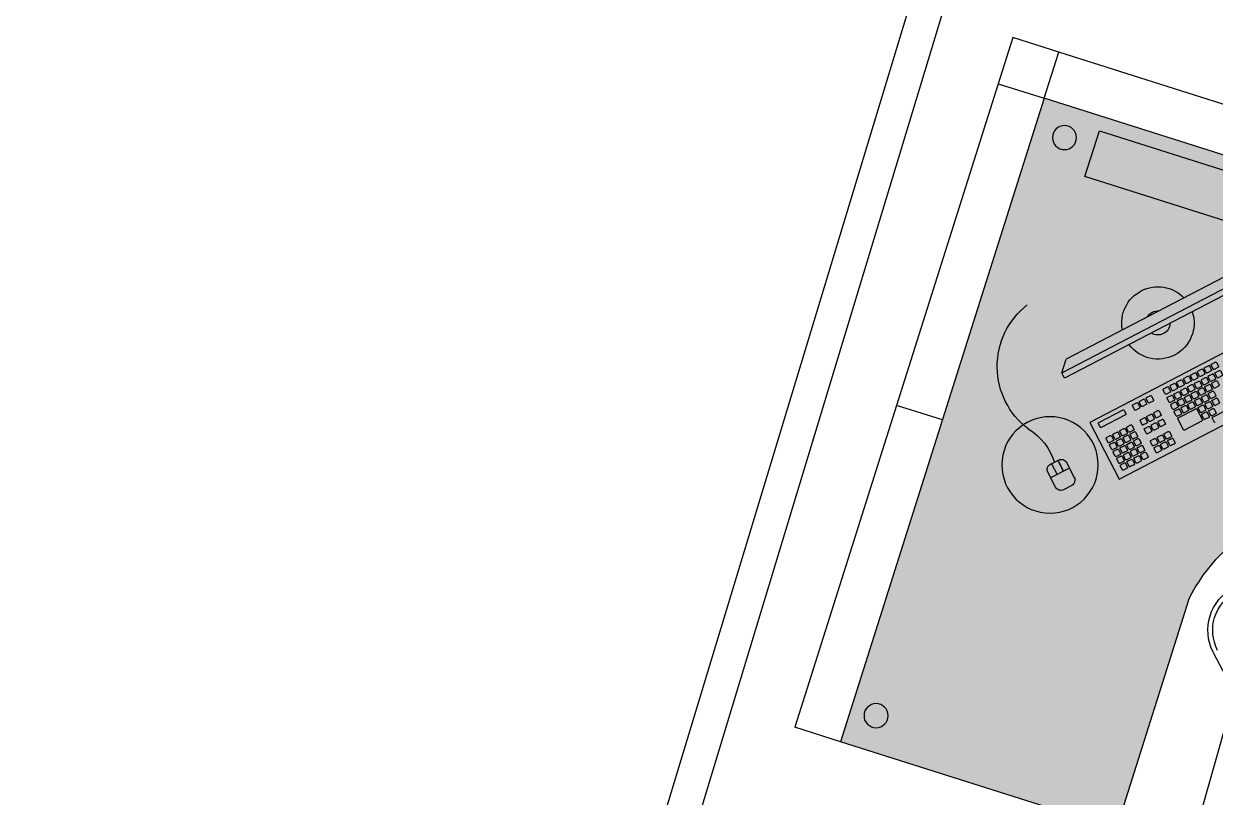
# Model space of a CAD drawing. Header units: millimetres. Extents: x -3 to 87.1, y -29 to 24.
# Drawn here: x 32.675 to 35.148, y 0.942 to 2.546 of the extents above; entities that cross this region are included whole.
import ezdxf

# ---------------------------------------------------------------- set-up
doc = ezdxf.new("R2010")
doc.units = ezdxf.units.MM
for name, color, linetype in [('AR-DIV', 2, 'Continuous'), ('AR-MOB', 2, 'Continuous'), ('AR-PIS-EXT', 2, 'Continuous'), ('MALHA PARA NUMERAÇÃO DE SALAS', 1, 'Continuous')]:
    doc.layers.add(name, color=color, linetype=linetype)
doc.layers.add('AR-HTC-MOB', color=254, linetype='Continuous', plot=False)

# ---------------------------------------------------------------- blocks, each defined once
blk = doc.blocks.new('numeracao de salas anexo2')
at = {"layer": 'MALHA PARA NUMERAÇÃO DE SALAS'}
h = blk.add_hatch(dxfattribs=at)
h.set_pattern_fill('ANSI31', color=256, scale=2.5, style=0)
h.set_pattern_definition([(45, (100.34865, 6.72668), (-0.2209709, 0.2209709), [])])
h.paths.add_polyline_path([(78.9267, -20.5547), (78.0004, -19.7154), (73.4344, -24.7544), (74.3607, -25.5937), (76.2132, -27.2724), (77.8903, -28.792, -0.024814), (81.404, -22.7995), (80.7792, -22.2334)])
h.paths.add_polyline_path([(79.4914, -16.2083), (84.0574, -11.1693), (82.2048, -9.4906), (81.2786, -8.6513), (76.7125, -13.6903)])
h.paths.add_polyline_path([(74.2952, -16.358), (73.369, -15.5186), (71.5164, -13.84), (66.9504, -18.879), (68.8029, -20.5576), (69.7292, -21.397)])
h.paths.add_polyline_path([(73.9337, -11.1723), (78.4997, -6.1333), (76.4235, -4.3092), (75.3579, -3.4294), (71.029, -8.6724), (72.0142, -9.4858)])
h.paths.add_polyline_path([(68.7372, -11.4482), (67.7947, -10.6699), (65.8626, -9.172), (61.779, -14.6093), (63.5462, -15.9794), (64.4083, -16.6912)])
h.paths.add_polyline_path([(62.8755, -7.0457), (61.8654, -6.3574), (59.8039, -5.0433), (56.2372, -10.8329), (58.1228, -12.0348), (59.0467, -12.6644)])
h.paths.add_polyline_path([(56.634, -3.2006), (55.5649, -2.608), (53.3913, -1.4889), (50.3718, -7.5817), (52.3598, -8.6053), (53.3377, -9.1473)])
h.paths.add_polyline_path([(50.0655, 0.0548), (48.9465, 0.5466), (46.6793, 1.4612), (44.2324, -4.8833), (46.3061, -5.7198), (47.3297, -6.1697)])
h.paths.add_polyline_path([(43.2257, 2.6927), (42.0662, 3.0797), (39.7246, 3.782), (39.7228, 3.7825), (37.871, -2.7605), (40.0129, -3.4029), (41.0734, -3.7568)])
h.paths.add_polyline_path([(36.1723, 4.691), (34.9851, 4.9691), (32.586, 5.4539), (31.3415, -1.2312), (33.5334, -1.6741), (34.6219, -1.9291)])
h.paths.add_polyline_path([(28.9666, 6.0419), (27.7546, 6.2008), (25.324, 6.4628), (24.6991, -0.3085), (26.9223, -0.5481), (28.0298, -0.7019)])
h.paths.add_polyline_path([(21.6659, 6.7156), (20.4444, 6.7625), (18, 6.8), (18, 0), (20.2358, -0.0343), (21.3527, -0.0857)])
h.paths.add_polyline_path([(14.25, 6.8), (10.5, 6.8), (10.5, 0), (14.25, 0)])
h.paths.add_polyline_path([(6.75, 6.8), (3, 6.8), (3, 0), (6.75, 0)])
h.paths.add_polyline_path([(10.5, 10.4), (10.5, 17.2), (6.75, 17.2), (6.75, 10.4)])
h.paths.add_polyline_path([(14.25, 10.4), (15.5, 10.4), (18, 10.4), (18, 17.2), (14.25, 17.2)])
h.paths.add_polyline_path([(26.2797, 16.8188), (23.5241, 17.0305), (22.1437, 17.0941), (21.831, 10.3021), (23.1072, 10.2433), (25.6548, 10.0475)])
h.paths.add_polyline_path([(33.2448, 8.9931), (34.4892, 15.6783), (31.7649, 16.1423), (30.3962, 16.3325), (29.4606, 9.598), (30.726, 9.4222)])
h.paths.add_polyline_path([(38.2371, 7.9044), (40.7032, 7.2464), (42.555, 13.7894), (39.8891, 14.5007), (38.5435, 14.8159), (36.9931, 8.1958)])
h.paths.add_polyline_path([(45.577, 5.7028), (47.9747, 4.82), (50.4217, 11.1645), (47.8281, 12.1194), (46.5174, 12.5568), (44.3651, 6.1072)])
h.paths.add_polyline_path([(54.9899, 1.7367), (58.0095, 7.8295), (55.5147, 9.0186), (54.2497, 9.5746), (51.5139, 3.3501), (52.6834, 2.836)])
h.paths.add_polyline_path([(68.0246, -6.2935), (72.1082, -0.8562), (69.8732, 0.7694), (68.7313, 1.5476), (64.9025, -4.0711), (65.9582, -4.7905)])
h.paths.add_polyline_path([(76.5606, -24.8181), (77.711, -24.951), (77.8212, -23.9974), (76.6707, -23.8645)], flags=24)
h.paths.add_polyline_path([(78.7386, -13.5501), (80.2221, -13.7215), (80.3322, -12.7679), (78.8488, -12.5965)], flags=24)
h.paths.add_polyline_path([(69.3105, -18.5022), (70.7606, -18.6697), (70.8708, -17.716), (69.4206, -17.5485)], flags=24)
h.paths.add_polyline_path([(73.3404, -8.3083), (74.7906, -8.4758), (74.9007, -7.5222), (73.4506, -7.3546)], flags=24)
h.paths.add_polyline_path([(64.1798, -13.7228), (65.5967, -13.8865), (65.7069, -12.9328), (64.29, -12.7691)], flags=24)
h.paths.add_polyline_path([(58.3289, -9.6831), (59.6458, -9.8353), (59.756, -8.8816), (58.439, -8.7295)], flags=24)
h.paths.add_polyline_path([(52.4353, -6.0336), (53.7522, -6.1858), (53.8624, -5.2321), (52.5455, -5.08)], flags=24)
h.paths.add_polyline_path([(46.2283, -3.0394), (47.3787, -3.1723), (47.4889, -2.2187), (46.3385, -2.0858)], flags=24)
h.paths.add_polyline_path([(39.6934, -0.6437), (41.1435, -0.8112), (41.2537, 0.1424), (39.8035, 0.31)], flags=24)
h.paths.add_polyline_path([(32.8452, 0.9864), (34.2621, 0.8227), (34.3723, 1.7763), (32.9554, 1.94)], flags=24)
h.paths.add_polyline_path([(26.0913, 2.3261), (27.5415, 2.1586), (27.6516, 3.1122), (26.2015, 3.2798)], flags=24)
h.paths.add_polyline_path([(19.0933, 2.686), (20.5434, 2.5185), (20.6536, 3.4722), (19.2034, 3.6397)], flags=24)
h.paths.add_polyline_path([(11.7477, 2.7289), (12.8982, 2.596), (13.0083, 3.5497), (11.8579, 3.6826)], flags=24)
h.paths.add_polyline_path([(4.0978, 2.7462), (5.548, 2.5787), (5.6582, 3.5323), (4.208, 3.6999)], flags=24)
h.paths.add_polyline_path([(7.8478, 12.9462), (9.298, 12.7787), (9.4082, 13.7323), (7.958, 13.8999)], flags=24)
h.paths.add_polyline_path([(15.3478, 12.9462), (16.798, 12.7787), (16.9082, 13.7323), (15.458, 13.8999)], flags=24)
h.paths.add_polyline_path([(23.0651, 12.5259), (24.5486, 12.3546), (24.6588, 13.3082), (23.1753, 13.4796)], flags=24)
h.paths.add_polyline_path([(31.0926, 11.3351), (32.5428, 11.1676), (32.6529, 12.1212), (31.2028, 12.2888)], flags=24)
h.paths.add_polyline_path([(38.7444, 9.6765), (40.1612, 9.5128), (40.2714, 10.4665), (38.8545, 10.6302)], flags=24)
h.paths.add_polyline_path([(46.2357, 7.2023), (47.6858, 7.0348), (47.796, 7.9884), (46.3459, 8.156)], flags=24)
h.paths.add_polyline_path([(53.3879, 4.1836), (54.7048, 4.0314), (54.815, 4.9851), (53.498, 5.1372)], flags=24)
h.paths.add_polyline_path([(67.1642, -3.6386), (68.4812, -3.7908), (68.5914, -2.8371), (67.2744, -2.685)], flags=24)
blk.add_line((36.945, -6.0322), (43.4808, 17.0605), dxfattribs=at)
blk = doc.blocks.new('A$C009E3A51')
blk.add_blockref('numeracao de salas anexo2', (-3.1565, 0.0083))
blk = doc.blocks.new('ESTAÇÃO 1')
at = {"layer": 'AR-HTC-MOB'}
h = blk.add_hatch(color=254, dxfattribs=at)
edge = h.paths.add_edge_path()
edge.add_line((587.4636, -456.1753), (586.922, -455.9171))
edge.add_line((586.922, -455.9171), (587.1371, -455.4658))
edge.add_arc((586.7944, -455.3626), 0.3579, 343.242, 381.7777)
edge.add_arc((586.796, -455.3604), 0.3557, 21.5406, 55.9322)
edge.add_line((586.9952, -455.0658), (586.5441, -454.8507))
edge.add_line((586.5441, -454.8507), (586.8023, -454.3093))
edge.add_line((586.8023, -454.3093), (588.066, -454.9115))
edge.add_line((588.066, -454.9115), (587.4636, -456.1753))
at = {"color": 2, "linetype": 'Continuous'}
for p, q in [((586.8454, -454.2188), (588.1092, -454.8213)), ((586.8024, -454.3091), (588.0663, -454.9116)), ((588.066, -454.9115), (588.109, -454.8211)), ((588.109, -454.8211), (588.1994, -454.864)), ((588.1994, -454.864), (588.1564, -454.9546)), ((588.066, -454.9115), (587.4636, -456.1753)), ((588.1564, -454.9546), (588.066, -454.9115)), ((588.1564, -454.9546), (587.5538, -456.2183)), ((587.7648, -455.5434), (587.8551, -455.5865)), ((587.4636, -456.1753), (587.5538, -456.2183))]:
    blk.add_line(p, q, dxfattribs=at)
at = {"color": 2}
for p, q in [((587.5273, -454.8918), (587.6635, -455.276)), ((587.6506, -455.303), (587.6635, -455.276)), ((587.504, -455.4364), (587.5187, -455.4777)), ((587.5325, -455.4408), (587.5086, -455.4492)), ((587.5086, -455.4492), (587.5325, -455.4408)), ((587.1371, -455.4658), (586.922, -455.9171)), ((587.5376, -455.4552), (587.5137, -455.4637)), ((586.8827, -455.5616), (587.0243, -455.5121)), ((586.922, -455.9171), (587.4636, -456.1753))]:
    blk.add_line(p, q, dxfattribs=at)
at = {"color": 252}
for p, q in [((587.3591, -455.1565), (587.3025, -454.997)), ((587.3581, -455.1586), (587.3494, -455.1616)), ((587.3686, -455.1548), (587.3645, -455.1563)), ((587.3944, -455.1663), (587.3703, -455.1748)), ((587.4102, -455.2061), (587.3964, -455.1673)), ((587.3694, -455.1768), (587.3831, -455.2157)), ((587.3852, -455.2166), (587.4092, -455.2081)), ((587.3806, -455.2544), (587.3791, -455.2503)), ((587.3923, -455.2502), (587.3908, -455.2461)), ((587.4943, -455.2761), (587.5133, -455.3296)), ((587.5031, -455.2713), (587.4953, -455.2741)), ((587.5241, -455.3257), (587.5051, -455.2723)), ((587.5153, -455.3305), (587.5231, -455.3278))]:
    blk.add_line(p, q, dxfattribs=at)
at = {"color": 1}
for points in [[(587.9362, -454.8823), (587.5661, -454.7059), (587.5231, -454.7962), (587.8932, -454.9726)], [(587.4885, -454.8831), (587.6388, -455.3072), (587.6506, -455.303), (587.5003, -454.8789)]]:
    blk.add_lwpolyline(points, close=True, dxfattribs=at)
at = {"color": 2}
blk.add_lwpolyline([(587.4129, -455.3824), (587.2682, -454.9744), (587.3932, -454.9301), (587.5378, -455.3381)], close=True, dxfattribs=at)
at = {"color": 252}
for points in [[(587.4306, -455.068), (587.4224, -455.0708, 0.414214), (587.4213, -455.0733), (587.4242, -455.0814, 0.414214), (587.4266, -455.0826), (587.4347, -455.0797, 0.414214), (587.4359, -455.0773), (587.433, -455.0691, 0.414214)], [(587.4031, -455.0955), (587.3949, -455.0984, 0.414214), (587.3938, -455.1008), (587.3966, -455.1089, 0.414214), (587.3991, -455.1101), (587.4072, -455.1072, 0.414214), (587.4084, -455.1048), (587.4055, -455.0966, 0.414214)], [(587.4128, -455.075), (587.4046, -455.0779, 0.414214), (587.4035, -455.0803), (587.4064, -455.0885, 0.414214), (587.4088, -455.0897), (587.4169, -455.0868, 0.414214), (587.4181, -455.0843), (587.4152, -455.0762, 0.414214)], [(587.4181, -455.0901), (587.41, -455.093, 0.414214), (587.4088, -455.0954), (587.4117, -455.1036, 0.414214), (587.4141, -455.1047), (587.4223, -455.1018, 0.414214), (587.4234, -455.0994), (587.4206, -455.0913, 0.414214)], [(587.4359, -455.083), (587.4278, -455.0859, 0.414214), (587.4266, -455.0883), (587.4295, -455.0965, 0.414214), (587.4319, -455.0976), (587.4401, -455.0948, 0.414214), (587.4412, -455.0923), (587.4383, -455.0842, 0.414214)], [(587.3933, -455.1159), (587.3852, -455.1188, 0.414214), (587.384, -455.1212), (587.3869, -455.1294, 0.414214), (587.3893, -455.1305), (587.3975, -455.1276, 0.414214), (587.3986, -455.1252), (587.3957, -455.117, 0.414214)], [(587.4084, -455.1105), (587.4003, -455.1134, 0.414214), (587.3991, -455.1159), (587.402, -455.124, 0.414214), (587.4044, -455.1252), (587.4126, -455.1223, 0.414214), (587.4137, -455.1199), (587.4108, -455.1117, 0.414214)], [(587.4235, -455.1052), (587.4153, -455.1081, 0.414214), (587.4142, -455.1105), (587.4171, -455.1187, 0.414214), (587.4195, -455.1198), (587.4276, -455.1169, 0.414214), (587.4288, -455.1145), (587.4259, -455.1064, 0.414214)], [(587.4288, -455.1203), (587.4207, -455.1232, 0.414214), (587.4195, -455.1256), (587.4224, -455.1337, 0.414214), (587.4248, -455.1349), (587.433, -455.132, 0.414214), (587.4341, -455.1296), (587.4312, -455.1214, 0.414214)], [(587.4413, -455.0981), (587.4331, -455.101, 0.414214), (587.432, -455.1034), (587.4349, -455.1116, 0.414214), (587.4373, -455.1127), (587.4454, -455.1098, 0.414214), (587.4466, -455.1074), (587.4437, -455.0993, 0.414214)], [(587.4466, -455.1132), (587.4385, -455.1161, 0.414214), (587.4373, -455.1185), (587.4402, -455.1267, 0.414214), (587.4426, -455.1278), (587.4508, -455.1249, 0.414214), (587.4519, -455.1225), (587.449, -455.1143, 0.414214)], [(587.3685, -455.1417), (587.3604, -455.1446, 0.414214), (587.3592, -455.147), (587.3621, -455.1551, 0.414214), (587.3645, -455.1563), (587.3727, -455.1534, 0.414214), (587.3738, -455.151), (587.3709, -455.1428, 0.414214)], [(587.3782, -455.1212), (587.3701, -455.1241, 0.414214), (587.3689, -455.1265), (587.3718, -455.1347, 0.414214), (587.3742, -455.1358), (587.3824, -455.133, 0.414214), (587.3835, -455.1305), (587.3807, -455.1224, 0.414214)], [(587.3836, -455.1363), (587.3754, -455.1392, 0.414214), (587.3743, -455.1416), (587.3772, -455.1498, 0.414214), (587.3796, -455.1509), (587.3877, -455.148, 0.414214), (587.3889, -455.1456), (587.386, -455.1375, 0.414214)], [(587.3987, -455.131), (587.3905, -455.1339, 0.414214), (587.3894, -455.1363), (587.3923, -455.1444, 0.414214), (587.3947, -455.1456), (587.4028, -455.1427, 0.414214), (587.404, -455.1403), (587.4011, -455.1321, 0.414214)], [(587.4137, -455.1256), (587.4056, -455.1285, 0.414214), (587.4044, -455.1309), (587.4073, -455.1391, 0.414214), (587.4098, -455.1402), (587.4179, -455.1374, 0.414214), (587.4191, -455.1349), (587.4162, -455.1268, 0.414214)], [(587.4191, -455.1407), (587.4109, -455.1436, 0.414214), (587.4098, -455.146), (587.4127, -455.1542, 0.414214), (587.4151, -455.1553), (587.4232, -455.1524, 0.414214), (587.4244, -455.15), (587.4215, -455.1419, 0.414214)], [(587.4342, -455.1354), (587.426, -455.1383, 0.414214), (587.4249, -455.1407), (587.4278, -455.1488, 0.414214), (587.4302, -455.15), (587.4383, -455.1471, 0.414214), (587.4395, -455.1447), (587.4366, -455.1365, 0.414214)], [(587.452, -455.1283), (587.4438, -455.1312, 0.414214), (587.4427, -455.1336), (587.4455, -455.1417, 0.414214), (587.448, -455.1429), (587.4561, -455.14, 0.414214), (587.4573, -455.1376), (587.4544, -455.1294, 0.414214)], [(587.4573, -455.1434), (587.4492, -455.1462, 0.414214), (587.448, -455.1487), (587.4509, -455.1568, 0.414214), (587.4533, -455.158), (587.4615, -455.1551, 0.414214), (587.4626, -455.1527), (587.4597, -455.1445, 0.414214)], [(587.3738, -455.1567), (587.3657, -455.1596, 0.414214), (587.3645, -455.1621), (587.3674, -455.1702, 0.414214), (587.3699, -455.1714), (587.378, -455.1685, 0.414214), (587.3792, -455.1661), (587.3763, -455.1579, 0.414214)], [(587.3889, -455.1514), (587.3808, -455.1543, 0.414214), (587.3796, -455.1567), (587.3825, -455.1649, 0.414214), (587.3849, -455.166), (587.3931, -455.1631, 0.414214), (587.3942, -455.1607), (587.3913, -455.1526, 0.414214)], [(587.404, -455.1461), (587.3959, -455.1489, 0.414214), (587.3947, -455.1514), (587.3976, -455.1595, 0.414214), (587.4, -455.1607), (587.4082, -455.1578, 0.414214), (587.4093, -455.1554), (587.4064, -455.1472, 0.414214)], [(587.4094, -455.1611), (587.4012, -455.164, 0.414214), (587.4001, -455.1664), (587.4029, -455.1746, 0.414214), (587.4054, -455.1757), (587.4135, -455.1729, 0.414214), (587.4147, -455.1704), (587.4118, -455.1623, 0.414214)], [(587.4244, -455.1558), (587.4163, -455.1587, 0.414214), (587.4151, -455.1611), (587.418, -455.1692, 0.414214), (587.4204, -455.1704), (587.4286, -455.1675, 0.414214), (587.4297, -455.1651), (587.4269, -455.1569, 0.414214)], [(587.4395, -455.1504), (587.4314, -455.1533, 0.414214), (587.4302, -455.1558), (587.4331, -455.1639, 0.414214), (587.4355, -455.1651), (587.4437, -455.1622, 0.414214), (587.4448, -455.1598), (587.4419, -455.1516, 0.414214)], [(587.4449, -455.1655), (587.4367, -455.1684, 0.414214), (587.4356, -455.1708), (587.4385, -455.179, 0.414214), (587.4409, -455.1801), (587.449, -455.1772, 0.414214), (587.4502, -455.1748), (587.4473, -455.1667, 0.414214)], [(587.4626, -455.1584), (587.4545, -455.1613, 0.414214), (587.4533, -455.1637), (587.4562, -455.1719, 0.414214), (587.4587, -455.173), (587.4668, -455.1702, 0.414214), (587.468, -455.1677), (587.4651, -455.1596, 0.414214)], [(587.4147, -455.1762), (587.4066, -455.1791, 0.414214), (587.4054, -455.1815), (587.4083, -455.1897, 0.414214), (587.4107, -455.1908), (587.4189, -455.1879, 0.414214), (587.42, -455.1855), (587.4171, -455.1774, 0.414214)], [(587.42, -455.1913), (587.4119, -455.1942, 0.414214), (587.4107, -455.1966), (587.4136, -455.2048, 0.414214), (587.4161, -455.2059), (587.4242, -455.203, 0.414214), (587.4254, -455.2006), (587.4225, -455.1925, 0.414214)], [(587.4298, -455.1709), (587.4216, -455.1738, 0.414214), (587.4205, -455.1762), (587.4234, -455.1843, 0.414214), (587.4258, -455.1855), (587.4339, -455.1826, 0.414214), (587.4351, -455.1802), (587.4322, -455.172, 0.414214)], [(587.4351, -455.186), (587.427, -455.1888, 0.414214), (587.4258, -455.1913), (587.4287, -455.1994, 0.414214), (587.4311, -455.2006), (587.4393, -455.1977, 0.414214), (587.4404, -455.1953), (587.4375, -455.1871, 0.414214)], [(587.4502, -455.1806), (587.4421, -455.1835, 0.414214), (587.4409, -455.1859), (587.4438, -455.1941, 0.414214), (587.4462, -455.1952), (587.4544, -455.1923, 0.414214), (587.4555, -455.1899), (587.4526, -455.1818, 0.414214)], [(587.468, -455.1735), (587.4598, -455.1764, 0.414214), (587.4587, -455.1788), (587.4616, -455.187, 0.414214), (587.464, -455.1881), (587.4721, -455.1852, 0.414214), (587.4733, -455.1828), (587.4704, -455.1747, 0.414214)], [(587.4815, -455.2109), (587.4734, -455.2138, 0.414214), (587.4722, -455.2162), (587.4751, -455.2244, 0.414214), (587.4775, -455.2255), (587.4857, -455.2226, 0.414214), (587.4868, -455.2202), (587.4839, -455.2121, 0.414214)], [(587.4035, -455.2396), (587.3953, -455.2425, 0.414214), (587.3942, -455.2449), (587.3971, -455.2531, 0.414214), (587.3995, -455.2543), (587.4076, -455.2514, 0.414214), (587.4088, -455.2489), (587.4059, -455.2408, 0.414214)], [(587.43, -455.2299), (587.4219, -455.2328, 0.414214), (587.4207, -455.2352), (587.4236, -455.2434, 0.414214), (587.426, -455.2445), (587.4342, -455.2417, 0.414214), (587.4353, -455.2392), (587.4324, -455.2311, 0.414214)], [(587.4488, -455.2228), (587.4407, -455.2257, 0.414214), (587.4395, -455.2281), (587.4424, -455.2363, 0.414214), (587.4448, -455.2374), (587.453, -455.2345, 0.414214), (587.4541, -455.2321), (587.4513, -455.224, 0.414214)], [(587.4542, -455.2379), (587.446, -455.2408, 0.414214), (587.4449, -455.2432), (587.4478, -455.2514, 0.414214), (587.4502, -455.2525), (587.4583, -455.2496, 0.414214), (587.4595, -455.2472), (587.4566, -455.239, 0.414214)], [(587.4869, -455.226), (587.4787, -455.2289, 0.414214), (587.4776, -455.2313), (587.4805, -455.2394, 0.414214), (587.4829, -455.2406), (587.491, -455.2377, 0.414214), (587.4922, -455.2353), (587.4893, -455.2271, 0.414214)], [(587.4922, -455.2411), (587.4841, -455.244, 0.414214), (587.4829, -455.2464), (587.4858, -455.2545, 0.414214), (587.4882, -455.2557), (587.4964, -455.2528, 0.414214), (587.4975, -455.2504), (587.4946, -455.2422, 0.414214)], [(587.3884, -455.245), (587.3803, -455.2479, 0.414214), (587.3791, -455.2503), (587.382, -455.2584, 0.414214), (587.3844, -455.2596), (587.3926, -455.2567, 0.414214), (587.3937, -455.2543), (587.3908, -455.2461, 0.414214)], [(587.3938, -455.2601), (587.3856, -455.263, 0.414214), (587.3845, -455.2654), (587.3873, -455.2735, 0.414214), (587.3898, -455.2747), (587.3979, -455.2718, 0.414214), (587.3991, -455.2694), (587.3962, -455.2612, 0.414214)], [(587.4088, -455.2547), (587.4007, -455.2576, 0.414214), (587.3995, -455.26), (587.4024, -455.2682, 0.414214), (587.4048, -455.2693), (587.413, -455.2664, 0.414214), (587.4141, -455.264), (587.4112, -455.2559, 0.414214)], [(587.4354, -455.245), (587.4272, -455.2479, 0.414214), (587.4261, -455.2503), (587.429, -455.2585, 0.414214), (587.4314, -455.2596), (587.4395, -455.2567, 0.414214), (587.4407, -455.2543), (587.4378, -455.2462, 0.414214)], [(587.4407, -455.2601), (587.4326, -455.263, 0.414214), (587.4314, -455.2654), (587.4343, -455.2735, 0.414214), (587.4367, -455.2747), (587.4449, -455.2718, 0.414214), (587.446, -455.2694), (587.4431, -455.2612, 0.414214)], [(587.4595, -455.253), (587.4514, -455.2559, 0.414214), (587.4502, -455.2583), (587.4531, -455.2664, 0.414214), (587.4555, -455.2676), (587.4637, -455.2647, 0.414214), (587.4648, -455.2623), (587.4619, -455.2541, 0.414214)], [(587.3991, -455.2751), (587.3909, -455.278, 0.414214), (587.3898, -455.2805), (587.3927, -455.2886, 0.414214), (587.3951, -455.2898), (587.4033, -455.2869, 0.414214), (587.4044, -455.2845), (587.4015, -455.2763, 0.414214)], [(587.4142, -455.2698), (587.406, -455.2727, 0.414214), (587.4049, -455.2751), (587.4078, -455.2833, 0.414214), (587.4102, -455.2844), (587.4183, -455.2815, 0.414214), (587.4195, -455.2791), (587.4166, -455.271, 0.414214)], [(587.4396, -455.2935), (587.4315, -455.2964, 0.414214), (587.4303, -455.2989), (587.4332, -455.307, 0.414214), (587.4356, -455.3082), (587.4438, -455.3053, 0.414214), (587.4449, -455.3029), (587.442, -455.2947, 0.414214)], [(587.4547, -455.2882), (587.4465, -455.2911, 0.414214), (587.4454, -455.2935), (587.4483, -455.3017, 0.414214), (587.4507, -455.3028), (587.4588, -455.2999, 0.414214), (587.46, -455.2975), (587.4571, -455.2894, 0.414214)], [(587.4698, -455.2829), (587.4616, -455.2857, 0.414214), (587.4605, -455.2882), (587.4633, -455.2963, 0.414214), (587.4658, -455.2975), (587.4739, -455.2946, 0.414214), (587.4751, -455.2922), (587.4722, -455.284, 0.414214)], [(587.4094, -455.3042), (587.4013, -455.3071, 0.414214), (587.4001, -455.3095), (587.403, -455.3177, 0.414214), (587.4054, -455.3188), (587.4136, -455.316, 0.414214), (587.4147, -455.3135), (587.4119, -455.3054, 0.414214)], [(587.4245, -455.2989), (587.4164, -455.3018, 0.414214), (587.4152, -455.3042), (587.4181, -455.3123, 0.414214), (587.4205, -455.3135), (587.4287, -455.3106, 0.414214), (587.4298, -455.3082), (587.4269, -455.3, 0.414214)], [(587.4299, -455.314), (587.4217, -455.3169, 0.414214), (587.4206, -455.3193), (587.4235, -455.3274, 0.414214), (587.4259, -455.3286), (587.434, -455.3257, 0.414214), (587.4352, -455.3233), (587.4323, -455.3151, 0.414214)], [(587.4449, -455.3086), (587.4368, -455.3115, 0.414214), (587.4356, -455.3139), (587.4385, -455.3221, 0.414214), (587.4409, -455.3232), (587.4491, -455.3203, 0.414214), (587.4502, -455.3179), (587.4474, -455.3098, 0.414214)], [(587.46, -455.3033), (587.4519, -455.3062, 0.414214), (587.4507, -455.3086), (587.4536, -455.3167, 0.414214), (587.456, -455.3179), (587.4642, -455.315, 0.414214), (587.4653, -455.3126), (587.4624, -455.3044, 0.414214)], [(587.4654, -455.3184), (587.4572, -455.3213, 0.414214), (587.4561, -455.3237), (587.459, -455.3318, 0.414214), (587.4614, -455.333), (587.4695, -455.3301, 0.414214), (587.4707, -455.3277), (587.4678, -455.3195, 0.414214)], [(587.4751, -455.2979), (587.467, -455.3008, 0.414214), (587.4658, -455.3032), (587.4687, -455.3114, 0.414214), (587.4711, -455.3125), (587.4793, -455.3097, 0.414214), (587.4804, -455.3072), (587.4775, -455.2991, 0.414214)], [(587.4804, -455.313), (587.4723, -455.3159, 0.414214), (587.4712, -455.3183), (587.474, -455.3265, 0.414214), (587.4765, -455.3276), (587.4846, -455.3247, 0.414214), (587.4858, -455.3223), (587.4829, -455.3142, 0.414214)], [(587.4148, -455.3193), (587.4066, -455.3222, 0.414214), (587.4055, -455.3246), (587.4084, -455.3328, 0.414214), (587.4108, -455.3339), (587.4189, -455.331, 0.414214), (587.4201, -455.3286), (587.4172, -455.3205, 0.414214)], [(587.4201, -455.3344), (587.412, -455.3373, 0.414214), (587.4108, -455.3397), (587.4137, -455.3479, 0.414214), (587.4161, -455.349), (587.4243, -455.3461, 0.414214), (587.4254, -455.3437), (587.4225, -455.3356, 0.414214)], [(587.4352, -455.3291), (587.4271, -455.3319, 0.414214), (587.4259, -455.3344), (587.4288, -455.3425, 0.414214), (587.4312, -455.3437), (587.4394, -455.3408, 0.414214), (587.4405, -455.3384), (587.4376, -455.3302, 0.414214)], [(587.4503, -455.3237), (587.4421, -455.3266, 0.414214), (587.441, -455.329), (587.4439, -455.3372, 0.414214), (587.4463, -455.3383), (587.4544, -455.3354, 0.414214), (587.4556, -455.333), (587.4527, -455.3249, 0.414214)], [(587.4556, -455.3388), (587.4475, -455.3417, 0.414214), (587.4463, -455.3441), (587.4492, -455.3522, 0.414214), (587.4516, -455.3534), (587.4598, -455.3505, 0.414214), (587.4609, -455.3481), (587.458, -455.3399, 0.414214)], [(587.4707, -455.3334), (587.4626, -455.3363, 0.414214), (587.4614, -455.3387), (587.4643, -455.3469, 0.414214), (587.4667, -455.3481), (587.4749, -455.3452, 0.414214), (587.476, -455.3427), (587.4731, -455.3346, 0.414214)], [(587.4858, -455.3281), (587.4776, -455.331, 0.414214), (587.4765, -455.3334), (587.4794, -455.3416, 0.414214), (587.4818, -455.3427), (587.4899, -455.3398, 0.414214), (587.4911, -455.3374), (587.4882, -455.3293, 0.414214)], [(587.4255, -455.3495), (587.4173, -455.3524, 0.414214), (587.4162, -455.3548), (587.4191, -455.3629, 0.414214), (587.4215, -455.3641), (587.4296, -455.3612, 0.414214), (587.4308, -455.3588), (587.4279, -455.3506, 0.414214)], [(587.4406, -455.3441), (587.4324, -455.347, 0.414214), (587.4313, -455.3494), (587.4341, -455.3576, 0.414214), (587.4366, -455.3587), (587.4447, -455.3559, 0.414214), (587.4459, -455.3534), (587.443, -455.3453, 0.414214)]]:
    blk.add_lwpolyline(points, format="xyb", close=True, dxfattribs=at)
at = {"color": 2}
blk.add_lwpolyline([(587.4823, -455.4774, 0.414214), (587.4983, -455.485), (587.5308, -455.4734, 0.414214), (587.5384, -455.4575), (587.5321, -455.4397, 0.414214), (587.5162, -455.4321), (587.4836, -455.4436, 0.414214), (587.476, -455.4595)], format="xyb", close=True, dxfattribs=at)
at = {"color": 1, "linetype": 'Continuous'}
for centre in [(587.9796, -454.9425), (587.4466, -456.0856)]:
    blk.add_circle(centre, 0.025, dxfattribs=at)
at = {"color": 1}
blk.add_circle((587.5379, -455.4591), 0.1, dxfattribs=at)
for centre, radius, start, end in [((587.5754, -455.091), 0.075, 305.9454, 93.0855), ((587.5754, -455.091), 0.075, 119.1095, 279.9213), ((587.5754, -455.091), 0.025, 139.5154, 259.5154), ((587.5754, -455.091), 0.025, 347.5674, 51.4635), ((586.9913, -455.4177), 0.09, 289.2867, 19.2867)]:
    blk.add_arc(centre, radius, start, end, dxfattribs=at)
at = {"color": 2}
for centre, radius, start, end in [((586.793, -455.3627), 0.3592, 343.3147, 55.7012), ((587.6386, -455.2738), 0.1625, 264.0854, 8.7877), ((586.9913, -455.4177), 0.1, 289.2867, 19.2867), ((587.5959, -455.5559), 0.1233, 77.8855, 119.4699)]:
    blk.add_arc(centre, radius, start, end, dxfattribs=at)
at = {"color": 252}
for centre, start, end in [((587.3488, -455.1601), 199.5154, 289.5154), ((587.3575, -455.157), 289.5154, 19.5154), ((587.3949, -455.1678), 19.5154, 109.5154), ((587.3709, -455.1763), 109.5154, 199.5154), ((587.3846, -455.2151), 199.5154, 289.5154), ((587.4087, -455.2066), 289.5154, 19.5154), ((587.4958, -455.2756), 109.5154, 199.5154), ((587.5036, -455.2728), 19.5154, 109.5154), ((587.5148, -455.329), 199.5154, 289.5154), ((587.5226, -455.3263), 289.5154, 19.5154)]:
    blk.add_arc(centre, 0.0016, start, end, dxfattribs=at)

msp = doc.modelspace()

# ---------------------------------------------------------------- linework, layer by layer
at = {"layer": 'AR-DIV', "transparency": 33554687}
for points in [[(33.873, 0.4716), (35.8339, 6.9391)], [(33.9399, 0.4513), (35.9009, 6.9188)]]:
    msp.add_lwpolyline(points, dxfattribs=at)
at = {"layer": 'AR-PIS-EXT', "color": 1, "transparency": 33554687}
msp.add_arc((15.2672, -69.1562), 70.3843, 68.998666, 90.092489, dxfattribs=at)

# ---------------------------------------------------------------- block references
at = {"layer": 'AR-MOB', "transparency": 33554687, "xscale": -1, "rotation": 316.9398360183504}
msp.add_blockref('ESTAÇÃO 1', (775.0538, -66.7444), dxfattribs=at)
at = {"layer": 'MALHA PARA NUMERAÇÃO DE SALAS', "color": 6, "transparency": 33554687}
msp.add_blockref('A$C009E3A51', (0.2044, 2.9587), dxfattribs=at)

doc.saveas('drawing.dxf')
